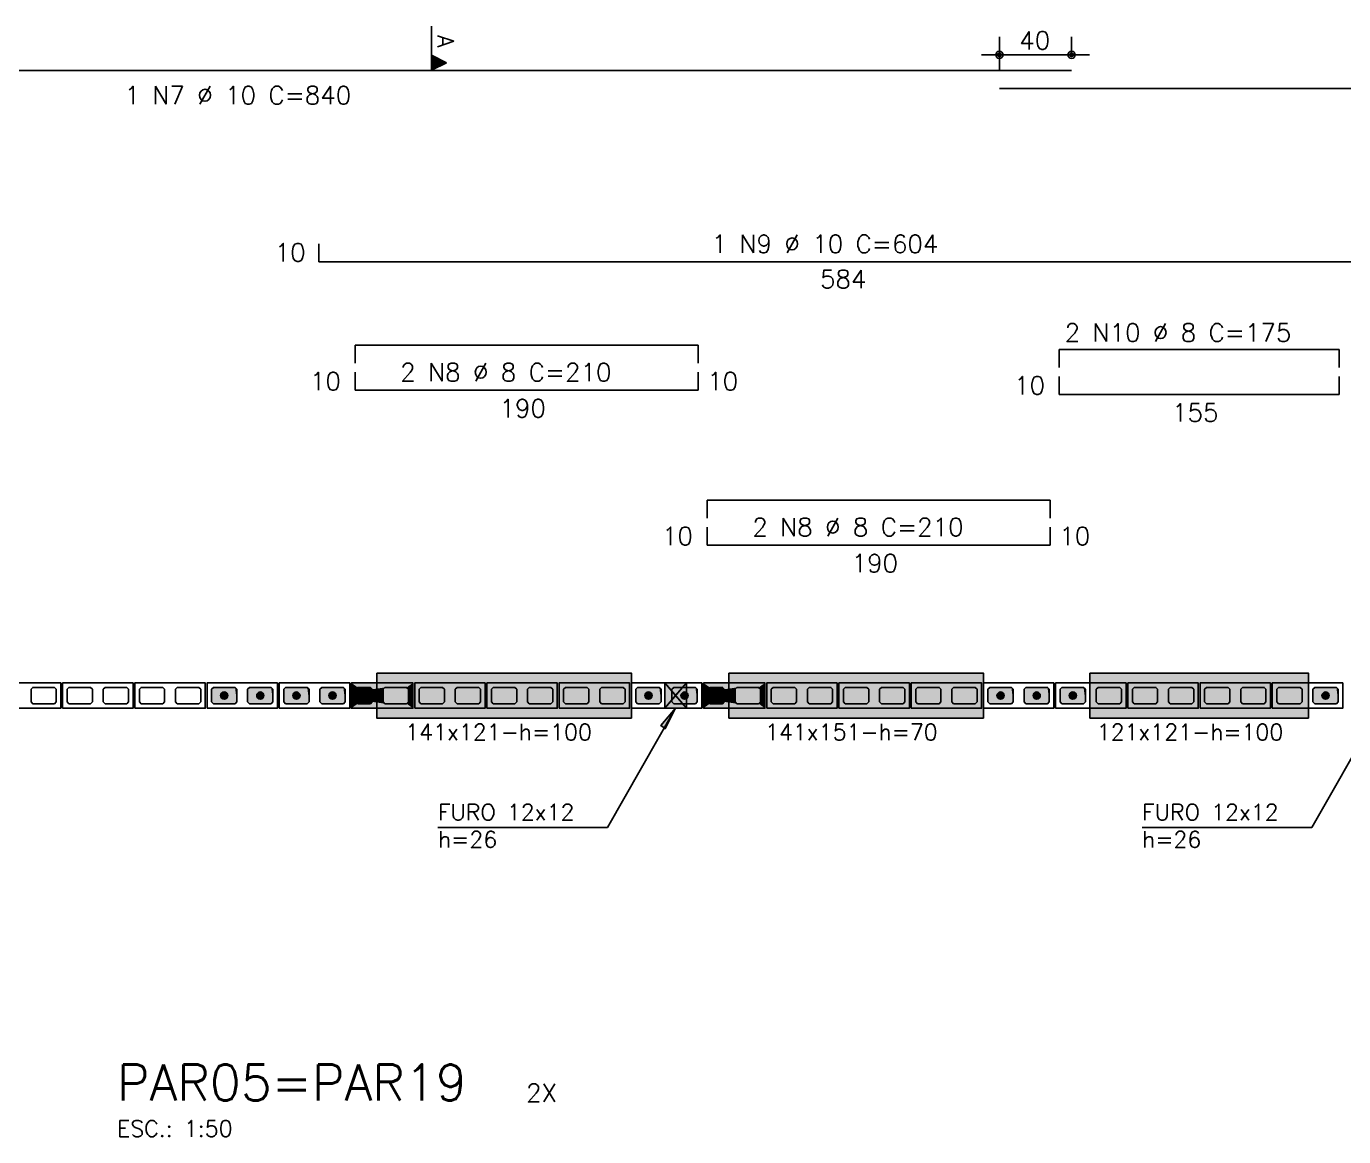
# Model space of a CAD drawing. Extents: x -1 to 122, y -1 to 61.
# Drawn here: x 22.16 to 36.75, y 35.77 to 48.07 of the extents above; entities that cross this region are included whole.
import ezdxf

# ---------------------------------------------------------------- set-up
doc = ezdxf.new("R2010")
doc.units = 0
doc.header["$MEASUREMENT"] = 0
for name, color, linetype in [('PENA_01', 1, 'CONTINUOUS'), ('PENA_02', 2, 'CONTINUOUS'), ('PENA_03', 3, 'CONTINUOUS'), ('PENA_05', 5, 'CONTINUOUS'), ('PENA_06', 6, 'CONTINUOUS'), ('PENA_09', 254, 'CONTINUOUS'), ('PENA_11', 252, 'CONTINUOUS'), ('PENA_21', 100, 'CONTINUOUS'), ('PENA_23', 50, 'CONTINUOUS')]:
    doc.layers.add(name, color=color, linetype=linetype)
doc.styles.get("Standard").update_dxf_attribs({"font": 'ROMANS.SHX'})

msp = doc.modelspace()

# ---------------------------------------------------------------- linework, layer by layer
at = {"layer": 'PENA_01', "linetype": 'Continuous'}
for p, q in [((32.939, 47.58), (32.939, 47.953)), ((33.739, 47.78), (33.739, 47.953)), ((32.739, 47.753), (33.939, 47.753))]:
    msp.add_line(p, q, dxfattribs=at)
for points in [[(22.212, 40.583), (22.232, 40.563), (22.472, 40.563), (22.492, 40.583), (22.492, 40.723), (22.472, 40.743), (22.232, 40.743), (22.212, 40.723), (22.212, 40.583)], [(22.612, 40.583), (22.632, 40.563), (22.872, 40.563), (22.892, 40.583), (22.892, 40.723), (22.872, 40.743), (22.632, 40.743), (22.612, 40.723), (22.612, 40.583)], [(23.012, 40.583), (23.032, 40.563), (23.272, 40.563), (23.292, 40.583), (23.292, 40.723), (23.272, 40.743), (23.032, 40.743), (23.012, 40.723), (23.012, 40.583)], [(23.412, 40.583), (23.432, 40.563), (23.672, 40.563), (23.692, 40.583), (23.692, 40.723), (23.672, 40.743), (23.432, 40.743), (23.412, 40.723), (23.412, 40.583)], [(23.812, 40.583), (23.832, 40.563), (24.072, 40.563), (24.092, 40.583), (24.092, 40.723), (24.072, 40.743), (23.832, 40.743), (23.812, 40.723), (23.812, 40.583)], [(24.212, 40.583), (24.232, 40.563), (24.472, 40.563), (24.492, 40.583), (24.492, 40.723), (24.472, 40.743), (24.232, 40.743), (24.212, 40.723), (24.212, 40.583)], [(24.612, 40.583), (24.632, 40.563), (24.872, 40.563), (24.892, 40.583), (24.892, 40.723), (24.872, 40.743), (24.632, 40.743), (24.612, 40.723), (24.612, 40.583)], [(25.012, 40.583), (25.032, 40.563), (25.272, 40.563), (25.292, 40.583), (25.292, 40.723), (25.272, 40.743), (25.032, 40.743), (25.012, 40.723), (25.012, 40.583)], [(25.412, 40.583), (25.432, 40.563), (25.672, 40.563), (25.692, 40.583), (25.692, 40.723), (25.672, 40.743), (25.432, 40.743), (25.412, 40.723), (25.412, 40.583)], [(25.832, 40.563), (25.972, 40.563), (25.992, 40.583), (25.992, 40.723), (25.972, 40.743), (25.832, 40.743), (25.812, 40.723), (25.812, 40.583), (25.832, 40.563)], [(26.132, 40.563), (26.372, 40.563), (26.392, 40.583), (26.392, 40.723), (26.372, 40.743), (26.132, 40.743), (26.112, 40.723), (26.112, 40.583), (26.132, 40.563)], [(26.512, 40.583), (26.532, 40.563), (26.772, 40.563), (26.792, 40.583), (26.792, 40.723), (26.772, 40.743), (26.532, 40.743), (26.512, 40.723), (26.512, 40.583)], [(26.912, 40.583), (26.932, 40.563), (27.172, 40.563), (27.192, 40.583), (27.192, 40.723), (27.172, 40.743), (26.932, 40.743), (26.912, 40.723), (26.912, 40.583)], [(27.312, 40.583), (27.332, 40.563), (27.572, 40.563), (27.592, 40.583), (27.592, 40.723), (27.572, 40.743), (27.332, 40.743), (27.312, 40.723), (27.312, 40.583)], [(27.712, 40.583), (27.732, 40.563), (27.972, 40.563), (27.992, 40.583), (27.992, 40.723), (27.972, 40.743), (27.732, 40.743), (27.712, 40.723), (27.712, 40.583)], [(28.112, 40.583), (28.132, 40.563), (28.372, 40.563), (28.392, 40.583), (28.392, 40.723), (28.372, 40.743), (28.132, 40.743), (28.112, 40.723), (28.112, 40.583)], [(28.512, 40.583), (28.532, 40.563), (28.772, 40.563), (28.792, 40.583), (28.792, 40.723), (28.772, 40.743), (28.532, 40.743), (28.512, 40.723), (28.512, 40.583)], [(28.912, 40.583), (28.932, 40.563), (29.172, 40.563), (29.192, 40.583), (29.192, 40.723), (29.172, 40.743), (28.932, 40.743), (28.912, 40.723), (28.912, 40.583)], [(29.312, 40.583), (29.332, 40.563), (29.572, 40.563), (29.592, 40.583), (29.592, 40.723), (29.572, 40.743), (29.332, 40.743), (29.312, 40.723), (29.312, 40.583)], [(29.732, 40.563), (29.872, 40.563), (29.892, 40.583), (29.892, 40.723), (29.872, 40.743), (29.732, 40.743), (29.712, 40.723), (29.712, 40.583), (29.732, 40.563)], [(30.032, 40.563), (30.272, 40.563), (30.292, 40.583), (30.292, 40.723), (30.272, 40.743), (30.032, 40.743), (30.012, 40.723), (30.012, 40.583), (30.032, 40.563)], [(30.412, 40.583), (30.432, 40.563), (30.672, 40.563), (30.692, 40.583), (30.692, 40.723), (30.672, 40.743), (30.432, 40.743), (30.412, 40.723), (30.412, 40.583)], [(30.812, 40.583), (30.832, 40.563), (31.072, 40.563), (31.092, 40.583), (31.092, 40.723), (31.072, 40.743), (30.832, 40.743), (30.812, 40.723), (30.812, 40.583)], [(31.212, 40.583), (31.232, 40.563), (31.472, 40.563), (31.492, 40.583), (31.492, 40.723), (31.472, 40.743), (31.232, 40.743), (31.212, 40.723), (31.212, 40.583)], [(31.612, 40.583), (31.632, 40.563), (31.872, 40.563), (31.892, 40.583), (31.892, 40.723), (31.872, 40.743), (31.632, 40.743), (31.612, 40.723), (31.612, 40.583)], [(32.012, 40.583), (32.032, 40.563), (32.272, 40.563), (32.292, 40.583), (32.292, 40.723), (32.272, 40.743), (32.032, 40.743), (32.012, 40.723), (32.012, 40.583)], [(32.412, 40.583), (32.432, 40.563), (32.672, 40.563), (32.692, 40.583), (32.692, 40.723), (32.672, 40.743), (32.432, 40.743), (32.412, 40.723), (32.412, 40.583)], [(32.812, 40.583), (32.832, 40.563), (33.072, 40.563), (33.092, 40.583), (33.092, 40.723), (33.072, 40.743), (32.832, 40.743), (32.812, 40.723), (32.812, 40.583)], [(33.212, 40.583), (33.232, 40.563), (33.472, 40.563), (33.492, 40.583), (33.492, 40.723), (33.472, 40.743), (33.232, 40.743), (33.212, 40.723), (33.212, 40.583)], [(33.612, 40.583), (33.632, 40.563), (33.872, 40.563), (33.892, 40.583), (33.892, 40.723), (33.872, 40.743), (33.632, 40.743), (33.612, 40.723), (33.612, 40.583)], [(34.012, 40.583), (34.032, 40.563), (34.272, 40.563), (34.292, 40.583), (34.292, 40.723), (34.272, 40.743), (34.032, 40.743), (34.012, 40.723), (34.012, 40.583)], [(34.412, 40.583), (34.432, 40.563), (34.672, 40.563), (34.692, 40.583), (34.692, 40.723), (34.672, 40.743), (34.432, 40.743), (34.412, 40.723), (34.412, 40.583)], [(34.812, 40.583), (34.832, 40.563), (35.072, 40.563), (35.092, 40.583), (35.092, 40.723), (35.072, 40.743), (34.832, 40.743), (34.812, 40.723), (34.812, 40.583)], [(35.212, 40.583), (35.232, 40.563), (35.472, 40.563), (35.492, 40.583), (35.492, 40.723), (35.472, 40.743), (35.232, 40.743), (35.212, 40.723), (35.212, 40.583)], [(35.612, 40.583), (35.632, 40.563), (35.872, 40.563), (35.892, 40.583), (35.892, 40.723), (35.872, 40.743), (35.632, 40.743), (35.612, 40.723), (35.612, 40.583)], [(36.012, 40.583), (36.032, 40.563), (36.272, 40.563), (36.292, 40.583), (36.292, 40.723), (36.272, 40.743), (36.032, 40.743), (36.012, 40.723), (36.012, 40.583)], [(36.412, 40.583), (36.432, 40.563), (36.672, 40.563), (36.692, 40.583), (36.692, 40.723), (36.672, 40.743), (36.432, 40.743), (36.412, 40.723), (36.412, 40.583)]]:
    msp.add_lwpolyline(points, dxfattribs=at)
at = {"layer": 'PENA_02', "linetype": 'Continuous'}
for points in [[(21.762, 40.513), (22.542, 40.513), (22.542, 40.793), (21.762, 40.793), (21.762, 40.513)], [(22.562, 40.513), (23.342, 40.513), (23.342, 40.793), (22.562, 40.793), (22.562, 40.513)], [(23.362, 40.513), (24.142, 40.513), (24.142, 40.793), (23.362, 40.793), (23.362, 40.513)], [(24.162, 40.513), (24.942, 40.513), (24.942, 40.793), (24.162, 40.793), (24.162, 40.513)], [(24.962, 40.513), (25.742, 40.513), (25.742, 40.793), (24.962, 40.793), (24.962, 40.513)], [(25.762, 40.513), (26.442, 40.513), (26.442, 40.793), (25.762, 40.793), (25.762, 40.513)], [(26.462, 40.513), (27.242, 40.513), (27.242, 40.793), (26.462, 40.793), (26.462, 40.513)], [(27.262, 40.513), (28.042, 40.513), (28.042, 40.793), (27.262, 40.793), (27.262, 40.513)], [(28.062, 40.513), (28.842, 40.513), (28.842, 40.793), (28.062, 40.793), (28.062, 40.513)], [(28.862, 40.513), (29.642, 40.513), (29.642, 40.793), (28.862, 40.793), (28.862, 40.513)], [(29.662, 40.513), (30.342, 40.513), (30.342, 40.793), (29.662, 40.793), (29.662, 40.513)], [(30.362, 40.513), (31.142, 40.513), (31.142, 40.793), (30.362, 40.793), (30.362, 40.513)], [(31.162, 40.513), (31.942, 40.513), (31.942, 40.793), (31.162, 40.793), (31.162, 40.513)], [(31.962, 40.513), (32.742, 40.513), (32.742, 40.793), (31.962, 40.793), (31.962, 40.513)], [(32.762, 40.513), (33.542, 40.513), (33.542, 40.793), (32.762, 40.793), (32.762, 40.513)], [(33.562, 40.513), (34.342, 40.513), (34.342, 40.793), (33.562, 40.793), (33.562, 40.513)], [(34.362, 40.513), (35.142, 40.513), (35.142, 40.793), (34.362, 40.793), (34.362, 40.513)], [(35.162, 40.513), (35.942, 40.513), (35.942, 40.793), (35.162, 40.793), (35.162, 40.513)], [(35.962, 40.513), (36.742, 40.513), (36.742, 40.793), (35.962, 40.793), (35.962, 40.513)]]:
    msp.add_lwpolyline(points, dxfattribs=at)
for centre, radius in [((32.939, 47.753), 0.04), ((32.939, 47.753), 0.02), ((33.739, 47.753), 0.04), ((33.739, 47.753), 0.02)]:
    msp.add_circle(centre, radius, dxfattribs=at)
at = {"layer": 'PENA_03', "linetype": 'Continuous'}
for p, q in [((26.647, 48.069), (26.647, 47.582)), ((26.648, 47.748), (26.648, 48.069)), ((26.813, 47.665), (26.648, 47.748)), ((26.648, 47.583), (26.648, 47.747)), ((26.812, 47.665), (26.648, 47.747)), ((26.66, 47.589), (26.66, 47.742)), ((26.673, 47.595), (26.673, 47.736)), ((26.685, 47.601), (26.685, 47.729)), ((26.698, 47.608), (26.698, 47.723)), ((26.711, 47.614), (26.711, 47.716)), ((26.647, 47.582), (26.813, 47.665)), ((26.648, 47.583), (26.812, 47.665)), ((26.724, 47.621), (26.724, 47.71)), ((26.736, 47.627), (26.736, 47.704)), ((26.749, 47.633), (26.749, 47.697)), ((26.762, 47.64), (26.762, 47.691)), ((26.775, 47.646), (26.775, 47.684)), ((26.788, 47.653), (26.788, 47.678)), ((26.8, 47.659), (26.8, 47.672)), ((33.739, 47.58), (33.739, 47.58)), ((32.939, 47.38), (32.939, 47.38)), ((29.232, 40.793), (29.472, 40.513)), ((29.472, 40.793), (29.232, 40.513)), ((29.473, 40.793), (29.233, 40.513)), ((29.473, 40.512), (29.233, 40.793)), ((29.233, 40.793), (29.473, 40.513)), ((29.473, 40.793), (29.233, 40.513)), ((28.599, 39.19), (29.353, 40.512)), ((36.399, 39.19), (37.153, 40.512)), ((28.599, 39.19), (26.72, 39.19)), ((36.399, 39.19), (34.52, 39.19))]:
    msp.add_line(p, q, dxfattribs=at)
for points in [[(24.492, 40.583), (24.472, 40.563), (24.232, 40.563), (24.212, 40.583), (24.212, 40.723), (24.232, 40.743), (24.472, 40.743), (24.492, 40.723), (24.492, 40.583)], [(24.892, 40.583), (24.872, 40.563), (24.632, 40.563), (24.612, 40.583), (24.612, 40.723), (24.632, 40.743), (24.872, 40.743), (24.892, 40.723), (24.892, 40.583)], [(25.292, 40.583), (25.272, 40.563), (25.032, 40.563), (25.012, 40.583), (25.012, 40.723), (25.032, 40.743), (25.272, 40.743), (25.292, 40.723), (25.292, 40.583)], [(25.692, 40.583), (25.672, 40.563), (25.432, 40.563), (25.412, 40.583), (25.412, 40.723), (25.432, 40.743), (25.672, 40.743), (25.692, 40.723), (25.692, 40.583)], [(25.972, 40.743), (25.992, 40.723), (25.992, 40.583), (25.972, 40.563), (25.832, 40.563), (25.812, 40.583), (25.812, 40.723), (25.832, 40.743), (25.972, 40.743)], [(29.192, 40.583), (29.172, 40.563), (28.932, 40.563), (28.912, 40.583), (28.912, 40.723), (28.932, 40.743), (29.172, 40.743), (29.192, 40.723), (29.192, 40.583)], [(29.232, 40.793), (29.472, 40.793), (29.472, 40.513), (29.232, 40.513), (29.232, 40.793)], [(29.233, 40.793), (29.473, 40.793), (29.473, 40.512), (29.233, 40.512), (29.233, 40.793)], [(29.233, 40.793), (29.473, 40.793), (29.473, 40.513), (29.233, 40.513), (29.233, 40.793)], [(29.592, 40.583), (29.572, 40.563), (29.332, 40.563), (29.312, 40.583), (29.312, 40.723), (29.332, 40.743), (29.572, 40.743), (29.592, 40.723), (29.592, 40.583)], [(29.872, 40.743), (29.892, 40.723), (29.892, 40.583), (29.872, 40.563), (29.732, 40.563), (29.712, 40.583), (29.712, 40.723), (29.732, 40.743), (29.872, 40.743)], [(33.092, 40.583), (33.072, 40.563), (32.832, 40.563), (32.812, 40.583), (32.812, 40.723), (32.832, 40.743), (33.072, 40.743), (33.092, 40.723), (33.092, 40.583)], [(33.492, 40.583), (33.472, 40.563), (33.232, 40.563), (33.212, 40.583), (33.212, 40.723), (33.232, 40.743), (33.472, 40.743), (33.492, 40.723), (33.492, 40.583)], [(33.892, 40.583), (33.872, 40.563), (33.632, 40.563), (33.612, 40.583), (33.612, 40.723), (33.632, 40.743), (33.872, 40.743), (33.892, 40.723), (33.892, 40.583)], [(36.692, 40.583), (36.672, 40.563), (36.432, 40.563), (36.412, 40.583), (36.412, 40.723), (36.432, 40.743), (36.672, 40.743), (36.692, 40.723), (36.692, 40.583)], [(29.353, 40.512), (29.238, 40.288), (29.189, 40.321), (29.353, 40.512)]]:
    msp.add_lwpolyline(points, dxfattribs=at)
for centre in [(24.352, 40.653), (24.752, 40.653), (25.152, 40.653), (25.552, 40.653), (25.902, 40.653), (29.052, 40.653), (29.452, 40.653), (29.802, 40.653), (32.952, 40.653), (33.352, 40.653), (33.752, 40.653), (36.552, 40.653)]:
    msp.add_circle(centre, 0.04, dxfattribs=at)
for points in [[(24.392, 40.653), (24.332, 40.688), (24.315, 40.667)], [(24.392, 40.653), (24.315, 40.667), (24.315, 40.639)], [(24.392, 40.653), (24.315, 40.639), (24.332, 40.618)], [(24.392, 40.653), (24.359, 40.692), (24.332, 40.688)], [(24.392, 40.653), (24.332, 40.618), (24.359, 40.614)], [(24.392, 40.653), (24.383, 40.679), (24.359, 40.692)], [(24.392, 40.653), (24.359, 40.614), (24.383, 40.627)], [(24.392, 40.653), (24.383, 40.627), (24.392, 40.653)], [(24.792, 40.653), (24.732, 40.688), (24.715, 40.667)], [(24.792, 40.653), (24.715, 40.667), (24.715, 40.639)], [(24.792, 40.653), (24.715, 40.639), (24.732, 40.618)], [(24.792, 40.653), (24.759, 40.692), (24.732, 40.688)], [(24.792, 40.653), (24.732, 40.618), (24.759, 40.614)], [(24.792, 40.653), (24.783, 40.679), (24.759, 40.692)], [(24.792, 40.653), (24.759, 40.614), (24.783, 40.627)], [(24.792, 40.653), (24.783, 40.627), (24.792, 40.653)], [(25.192, 40.653), (25.132, 40.688), (25.115, 40.667)], [(25.192, 40.653), (25.115, 40.667), (25.115, 40.639)], [(25.192, 40.653), (25.115, 40.639), (25.132, 40.618)], [(25.192, 40.653), (25.159, 40.692), (25.132, 40.688)], [(25.192, 40.653), (25.132, 40.618), (25.159, 40.614)], [(25.192, 40.653), (25.183, 40.679), (25.159, 40.692)], [(25.192, 40.653), (25.159, 40.614), (25.183, 40.627)], [(25.192, 40.653), (25.183, 40.627), (25.192, 40.653)], [(25.592, 40.653), (25.532, 40.688), (25.515, 40.667)], [(25.592, 40.653), (25.515, 40.667), (25.515, 40.639)], [(25.592, 40.653), (25.515, 40.639), (25.532, 40.618)], [(25.592, 40.653), (25.559, 40.692), (25.532, 40.688)], [(25.592, 40.653), (25.532, 40.618), (25.559, 40.614)], [(25.592, 40.653), (25.583, 40.679), (25.559, 40.692)], [(25.592, 40.653), (25.559, 40.614), (25.583, 40.627)], [(25.592, 40.653), (25.583, 40.627), (25.592, 40.653)], [(25.942, 40.653), (25.882, 40.688), (25.865, 40.667)], [(25.942, 40.653), (25.865, 40.667), (25.865, 40.639)], [(25.942, 40.653), (25.865, 40.639), (25.882, 40.618)], [(25.942, 40.653), (25.909, 40.692), (25.882, 40.688)], [(25.942, 40.653), (25.882, 40.618), (25.909, 40.614)], [(25.942, 40.653), (25.933, 40.679), (25.909, 40.692)], [(25.942, 40.653), (25.909, 40.614), (25.933, 40.627)], [(25.942, 40.653), (25.933, 40.627), (25.942, 40.653)], [(29.092, 40.653), (29.032, 40.688), (29.015, 40.667)], [(29.092, 40.653), (29.015, 40.667), (29.015, 40.639)], [(29.092, 40.653), (29.015, 40.639), (29.032, 40.618)], [(29.092, 40.653), (29.059, 40.692), (29.032, 40.688)], [(29.092, 40.653), (29.032, 40.618), (29.059, 40.614)], [(29.092, 40.653), (29.083, 40.679), (29.059, 40.692)], [(29.092, 40.653), (29.059, 40.614), (29.083, 40.627)], [(29.092, 40.653), (29.083, 40.627), (29.092, 40.653)], [(29.492, 40.653), (29.432, 40.688), (29.415, 40.667)], [(29.492, 40.653), (29.415, 40.667), (29.415, 40.639)], [(29.492, 40.653), (29.415, 40.639), (29.432, 40.618)], [(29.492, 40.653), (29.459, 40.692), (29.432, 40.688)], [(29.492, 40.653), (29.432, 40.618), (29.459, 40.614)], [(29.492, 40.653), (29.483, 40.679), (29.459, 40.692)], [(29.492, 40.653), (29.459, 40.614), (29.483, 40.627)], [(29.492, 40.653), (29.483, 40.627), (29.492, 40.653)], [(29.842, 40.653), (29.782, 40.688), (29.765, 40.667)], [(29.842, 40.653), (29.765, 40.667), (29.765, 40.639)], [(29.842, 40.653), (29.765, 40.639), (29.782, 40.618)], [(29.842, 40.653), (29.809, 40.692), (29.782, 40.688)], [(29.842, 40.653), (29.782, 40.618), (29.809, 40.614)], [(29.842, 40.653), (29.833, 40.679), (29.809, 40.692)], [(29.842, 40.653), (29.809, 40.614), (29.833, 40.627)], [(29.842, 40.653), (29.833, 40.627), (29.842, 40.653)], [(32.992, 40.653), (32.932, 40.688), (32.915, 40.667)], [(32.992, 40.653), (32.915, 40.667), (32.915, 40.639)], [(32.992, 40.653), (32.915, 40.639), (32.932, 40.618)], [(32.992, 40.653), (32.959, 40.692), (32.932, 40.688)], [(32.992, 40.653), (32.932, 40.618), (32.959, 40.614)], [(32.992, 40.653), (32.983, 40.679), (32.959, 40.692)], [(32.992, 40.653), (32.959, 40.614), (32.983, 40.627)], [(32.992, 40.653), (32.983, 40.627), (32.992, 40.653)], [(33.392, 40.653), (33.332, 40.688), (33.315, 40.667)], [(33.392, 40.653), (33.315, 40.667), (33.315, 40.639)], [(33.392, 40.653), (33.315, 40.639), (33.332, 40.618)], [(33.392, 40.653), (33.359, 40.692), (33.332, 40.688)], [(33.392, 40.653), (33.332, 40.618), (33.359, 40.614)], [(33.392, 40.653), (33.383, 40.679), (33.359, 40.692)], [(33.392, 40.653), (33.359, 40.614), (33.383, 40.627)], [(33.392, 40.653), (33.383, 40.627), (33.392, 40.653)], [(33.792, 40.653), (33.732, 40.688), (33.715, 40.667)], [(33.792, 40.653), (33.715, 40.667), (33.715, 40.639)], [(33.792, 40.653), (33.715, 40.639), (33.732, 40.618)], [(33.792, 40.653), (33.759, 40.692), (33.732, 40.688)], [(33.792, 40.653), (33.732, 40.618), (33.759, 40.614)], [(33.792, 40.653), (33.783, 40.679), (33.759, 40.692)], [(33.792, 40.653), (33.759, 40.614), (33.783, 40.627)], [(33.792, 40.653), (33.783, 40.627), (33.792, 40.653)], [(36.592, 40.653), (36.532, 40.688), (36.515, 40.667)], [(36.592, 40.653), (36.515, 40.667), (36.515, 40.639)], [(36.592, 40.653), (36.515, 40.639), (36.532, 40.618)], [(36.592, 40.653), (36.559, 40.692), (36.532, 40.688)], [(36.592, 40.653), (36.532, 40.618), (36.559, 40.614)], [(36.592, 40.653), (36.583, 40.679), (36.559, 40.692)], [(36.592, 40.653), (36.559, 40.614), (36.583, 40.627)], [(36.592, 40.653), (36.583, 40.627), (36.592, 40.653)], [(29.353, 40.512), (29.238, 40.288), (29.189, 40.321)], [(29.353, 40.512), (29.189, 40.321), (29.353, 40.512)]]:
    msp.add_solid(points, dxfattribs=at)
at = {"layer": 'PENA_05', "linetype": 'Continuous'}
for p, q in [((33.739, 47.58), (16.942, 47.58)), ((49.742, 47.38), (32.939, 47.38)), ((25.402, 45.658), (25.402, 45.458)), ((25.402, 45.458), (37.102, 45.458)), ((25.802, 44.336), (25.802, 44.536)), ((25.802, 44.536), (29.602, 44.536)), ((29.602, 44.536), (29.602, 44.336)), ((33.602, 44.289), (33.602, 44.489)), ((33.602, 44.489), (36.702, 44.489)), ((36.702, 44.489), (36.702, 44.289)), ((25.802, 44.236), (25.802, 44.036)), ((29.602, 44.036), (29.602, 44.236)), ((33.602, 44.189), (33.602, 43.989)), ((36.702, 43.989), (36.702, 44.189)), ((25.802, 44.036), (29.602, 44.036)), ((33.602, 43.989), (36.702, 43.989)), ((29.702, 42.62), (29.702, 42.82)), ((29.702, 42.82), (33.502, 42.82)), ((33.502, 42.82), (33.502, 42.62)), ((29.702, 42.52), (29.702, 42.32)), ((33.502, 42.32), (33.502, 42.52)), ((29.702, 42.32), (33.502, 42.32))]:
    msp.add_line(p, q, dxfattribs=at)
at = {"layer": 'PENA_09', "linetype": 'Continuous'}
for points in [[(29.352, 40.653), (29.473, 40.793), (29.233, 40.793), (29.352, 40.653)], [(29.233, 40.513), (29.352, 40.653), (29.233, 40.793), (29.233, 40.513)], [(29.473, 40.512), (29.473, 40.793), (29.352, 40.653), (29.473, 40.512)], [(29.352, 40.653), (29.233, 40.513), (29.233, 40.512), (29.473, 40.512), (29.352, 40.653)]]:
    msp.add_lwpolyline(points, dxfattribs=at)
for points in [[(29.352, 40.653), (29.473, 40.793), (29.233, 40.793)], [(29.352, 40.653), (29.233, 40.793), (29.352, 40.653)], [(29.233, 40.513), (29.352, 40.653), (29.233, 40.793)], [(29.233, 40.513), (29.233, 40.793), (29.233, 40.513)], [(29.473, 40.512), (29.473, 40.793), (29.352, 40.653)], [(29.352, 40.653), (29.233, 40.513), (29.233, 40.513)], [(29.352, 40.653), (29.233, 40.513), (29.473, 40.512)], [(29.473, 40.512), (29.352, 40.653), (29.473, 40.512)], [(29.352, 40.653), (29.473, 40.512), (29.352, 40.653)]]:
    msp.add_solid(points, dxfattribs=at)
at = {"layer": 'PENA_11', "linetype": 'Continuous'}
for points in [[(24.492, 40.583), (24.212, 40.723), (24.232, 40.743)], [(24.492, 40.583), (24.212, 40.583), (24.212, 40.723)], [(24.492, 40.583), (24.232, 40.743), (24.472, 40.743)], [(24.492, 40.583), (24.472, 40.743), (24.492, 40.723)], [(24.492, 40.583), (24.492, 40.723), (24.492, 40.583)], [(24.892, 40.583), (24.612, 40.723), (24.632, 40.743)], [(24.892, 40.583), (24.612, 40.583), (24.612, 40.723)], [(24.892, 40.583), (24.632, 40.743), (24.872, 40.743)], [(24.892, 40.583), (24.872, 40.743), (24.892, 40.723)], [(24.892, 40.583), (24.892, 40.723), (24.892, 40.583)], [(25.292, 40.583), (25.012, 40.723), (25.032, 40.743)], [(25.292, 40.583), (25.012, 40.583), (25.012, 40.723)], [(25.292, 40.583), (25.032, 40.743), (25.272, 40.743)], [(25.292, 40.583), (25.272, 40.743), (25.292, 40.723)], [(25.292, 40.583), (25.292, 40.723), (25.292, 40.583)], [(25.692, 40.583), (25.412, 40.723), (25.432, 40.743)], [(25.692, 40.583), (25.412, 40.583), (25.412, 40.723)], [(25.692, 40.583), (25.432, 40.743), (25.672, 40.743)], [(25.692, 40.583), (25.672, 40.743), (25.692, 40.723)], [(25.692, 40.583), (25.692, 40.723), (25.692, 40.583)], [(25.972, 40.743), (25.832, 40.563), (25.812, 40.583)], [(25.972, 40.743), (25.812, 40.583), (25.812, 40.723)], [(25.972, 40.743), (25.812, 40.723), (25.832, 40.743)], [(25.972, 40.743), (25.972, 40.563), (25.832, 40.563)], [(25.972, 40.743), (25.832, 40.743), (25.972, 40.743)], [(25.972, 40.743), (25.992, 40.723), (25.992, 40.583)], [(25.972, 40.743), (25.992, 40.583), (25.972, 40.563)], [(29.192, 40.583), (28.912, 40.723), (28.932, 40.743)], [(29.192, 40.583), (28.912, 40.583), (28.912, 40.723)], [(29.192, 40.583), (28.932, 40.743), (29.172, 40.743)], [(29.192, 40.583), (29.172, 40.743), (29.192, 40.723)], [(29.192, 40.583), (29.192, 40.723), (29.192, 40.583)], [(29.592, 40.583), (29.312, 40.723), (29.332, 40.743)], [(29.592, 40.583), (29.312, 40.583), (29.312, 40.723)], [(29.592, 40.583), (29.332, 40.743), (29.572, 40.743)], [(29.592, 40.583), (29.572, 40.743), (29.592, 40.723)], [(29.592, 40.583), (29.592, 40.723), (29.592, 40.583)], [(29.872, 40.743), (29.732, 40.563), (29.712, 40.583)], [(29.872, 40.743), (29.712, 40.583), (29.712, 40.723)], [(29.872, 40.743), (29.712, 40.723), (29.732, 40.743)], [(29.872, 40.743), (29.872, 40.563), (29.732, 40.563)], [(29.872, 40.743), (29.732, 40.743), (29.872, 40.743)], [(29.872, 40.743), (29.892, 40.723), (29.892, 40.583)], [(29.872, 40.743), (29.892, 40.583), (29.872, 40.563)], [(33.092, 40.583), (32.812, 40.723), (32.832, 40.743)], [(33.092, 40.583), (32.812, 40.583), (32.812, 40.723)], [(33.092, 40.583), (32.832, 40.743), (33.072, 40.743)], [(33.092, 40.583), (33.072, 40.743), (33.092, 40.723)], [(33.092, 40.583), (33.092, 40.723), (33.092, 40.583)], [(33.492, 40.583), (33.212, 40.723), (33.232, 40.743)], [(33.492, 40.583), (33.212, 40.583), (33.212, 40.723)], [(33.492, 40.583), (33.232, 40.743), (33.472, 40.743)], [(33.492, 40.583), (33.472, 40.743), (33.492, 40.723)], [(33.492, 40.583), (33.492, 40.723), (33.492, 40.583)], [(33.892, 40.583), (33.612, 40.723), (33.632, 40.743)], [(33.892, 40.583), (33.612, 40.583), (33.612, 40.723)], [(33.892, 40.583), (33.632, 40.743), (33.872, 40.743)], [(33.892, 40.583), (33.872, 40.743), (33.892, 40.723)], [(33.892, 40.583), (33.892, 40.723), (33.892, 40.583)], [(36.692, 40.583), (36.412, 40.723), (36.432, 40.743)], [(36.692, 40.583), (36.412, 40.583), (36.412, 40.723)], [(36.692, 40.583), (36.432, 40.743), (36.672, 40.743)], [(36.692, 40.583), (36.672, 40.743), (36.692, 40.723)], [(36.692, 40.583), (36.692, 40.723), (36.692, 40.583)], [(24.492, 40.583), (24.232, 40.563), (24.212, 40.583)], [(24.492, 40.583), (24.472, 40.563), (24.232, 40.563)], [(24.892, 40.583), (24.632, 40.563), (24.612, 40.583)], [(24.892, 40.583), (24.872, 40.563), (24.632, 40.563)], [(25.292, 40.583), (25.032, 40.563), (25.012, 40.583)], [(25.292, 40.583), (25.272, 40.563), (25.032, 40.563)], [(25.692, 40.583), (25.432, 40.563), (25.412, 40.583)], [(25.692, 40.583), (25.672, 40.563), (25.432, 40.563)], [(29.192, 40.583), (28.932, 40.563), (28.912, 40.583)], [(29.192, 40.583), (29.172, 40.563), (28.932, 40.563)], [(29.592, 40.583), (29.332, 40.563), (29.312, 40.583)], [(29.592, 40.583), (29.572, 40.563), (29.332, 40.563)], [(33.092, 40.583), (32.832, 40.563), (32.812, 40.583)], [(33.092, 40.583), (33.072, 40.563), (32.832, 40.563)], [(33.492, 40.583), (33.232, 40.563), (33.212, 40.583)], [(33.492, 40.583), (33.472, 40.563), (33.232, 40.563)], [(33.892, 40.583), (33.632, 40.563), (33.612, 40.583)], [(33.892, 40.583), (33.872, 40.563), (33.632, 40.563)], [(36.692, 40.583), (36.432, 40.563), (36.412, 40.583)], [(36.692, 40.583), (36.672, 40.563), (36.432, 40.563)]]:
    msp.add_solid(points, dxfattribs=at)
at = {"layer": 'PENA_21', "linetype": 'Continuous'}
for points in [[(25.762, 40.653), (25.812, 40.653), (25.812, 40.723), (25.832, 40.743), (25.972, 40.743), (25.992, 40.723), (25.992, 40.653), (26.112, 40.653), (26.112, 40.723), (26.132, 40.743), (26.372, 40.743), (26.392, 40.723), (26.392, 40.653), (26.442, 40.653), (26.442, 40.793), (25.762, 40.793), (25.762, 40.653)], [(29.662, 40.653), (29.712, 40.653), (29.712, 40.723), (29.732, 40.743), (29.872, 40.743), (29.892, 40.723), (29.892, 40.653), (30.012, 40.653), (30.012, 40.723), (30.032, 40.743), (30.272, 40.743), (30.292, 40.723), (30.292, 40.653), (30.342, 40.653), (30.342, 40.793), (29.662, 40.793), (29.662, 40.653)], [(25.762, 40.653), (25.812, 40.653), (25.812, 40.583), (25.832, 40.563), (25.972, 40.563), (25.992, 40.583), (25.992, 40.653), (26.112, 40.653), (26.112, 40.583), (26.132, 40.563), (26.372, 40.563), (26.392, 40.583), (26.392, 40.653), (26.442, 40.653), (26.442, 40.513), (25.762, 40.513), (25.762, 40.653)], [(29.662, 40.653), (29.712, 40.653), (29.712, 40.583), (29.732, 40.563), (29.872, 40.563), (29.892, 40.583), (29.892, 40.653), (30.012, 40.653), (30.012, 40.583), (30.032, 40.563), (30.272, 40.563), (30.292, 40.583), (30.292, 40.653), (30.342, 40.653), (30.342, 40.513), (29.662, 40.513), (29.662, 40.653)]]:
    msp.add_lwpolyline(points, dxfattribs=at)
for points in [[(26.442, 40.793), (25.762, 40.793), (25.832, 40.743)], [(25.762, 40.793), (25.762, 40.653), (25.812, 40.653)], [(25.762, 40.793), (25.812, 40.653), (25.812, 40.723)], [(25.762, 40.793), (25.812, 40.723), (25.832, 40.743)], [(26.442, 40.793), (25.832, 40.743), (25.972, 40.743)], [(26.442, 40.793), (25.972, 40.743), (25.992, 40.723)], [(26.442, 40.793), (25.992, 40.723), (26.132, 40.743)], [(25.992, 40.723), (26.112, 40.723), (26.132, 40.743)], [(25.992, 40.723), (25.992, 40.653), (26.112, 40.653)], [(25.992, 40.723), (26.112, 40.653), (26.112, 40.723)], [(26.442, 40.793), (26.132, 40.743), (26.372, 40.743)], [(26.442, 40.793), (26.372, 40.743), (26.392, 40.723)], [(26.442, 40.793), (26.392, 40.723), (26.442, 40.653)], [(26.442, 40.653), (26.392, 40.723), (26.392, 40.653)], [(30.342, 40.793), (29.662, 40.793), (29.732, 40.743)], [(29.662, 40.793), (29.662, 40.653), (29.712, 40.653)], [(29.662, 40.793), (29.712, 40.653), (29.712, 40.723)], [(29.662, 40.793), (29.712, 40.723), (29.732, 40.743)], [(30.342, 40.793), (29.732, 40.743), (29.872, 40.743)], [(30.342, 40.793), (29.872, 40.743), (29.892, 40.723)], [(30.342, 40.793), (29.892, 40.723), (30.032, 40.743)], [(29.892, 40.723), (30.012, 40.723), (30.032, 40.743)], [(29.892, 40.723), (29.892, 40.653), (30.012, 40.653)], [(29.892, 40.723), (30.012, 40.653), (30.012, 40.723)], [(30.342, 40.793), (30.032, 40.743), (30.272, 40.743)], [(30.342, 40.793), (30.272, 40.743), (30.292, 40.723)], [(30.342, 40.793), (30.292, 40.723), (30.342, 40.653)], [(30.342, 40.653), (30.292, 40.723), (30.292, 40.653)], [(25.762, 40.513), (25.762, 40.653), (25.812, 40.653)], [(25.762, 40.513), (25.812, 40.653), (25.812, 40.583)], [(25.762, 40.513), (25.812, 40.583), (25.832, 40.563)], [(26.442, 40.513), (25.972, 40.563), (25.992, 40.583)], [(25.992, 40.583), (25.992, 40.653), (26.112, 40.653)], [(25.992, 40.583), (26.112, 40.653), (26.112, 40.583)], [(26.442, 40.513), (25.992, 40.583), (26.132, 40.563)], [(25.992, 40.583), (26.112, 40.583), (26.132, 40.563)], [(26.442, 40.513), (26.372, 40.563), (26.392, 40.583)], [(26.442, 40.513), (26.392, 40.583), (26.442, 40.653)], [(26.442, 40.653), (26.392, 40.583), (26.392, 40.653)], [(29.662, 40.513), (29.662, 40.653), (29.712, 40.653)], [(29.662, 40.513), (29.712, 40.653), (29.712, 40.583)], [(29.662, 40.513), (29.712, 40.583), (29.732, 40.563)], [(30.342, 40.513), (29.872, 40.563), (29.892, 40.583)], [(29.892, 40.583), (29.892, 40.653), (30.012, 40.653)], [(29.892, 40.583), (30.012, 40.653), (30.012, 40.583)], [(30.342, 40.513), (29.892, 40.583), (30.032, 40.563)], [(29.892, 40.583), (30.012, 40.583), (30.032, 40.563)], [(30.342, 40.513), (30.272, 40.563), (30.292, 40.583)], [(30.342, 40.513), (30.292, 40.583), (30.342, 40.653)], [(30.342, 40.653), (30.292, 40.583), (30.292, 40.653)], [(26.442, 40.513), (25.762, 40.513), (25.832, 40.563)], [(26.442, 40.513), (25.832, 40.563), (25.972, 40.563)], [(26.442, 40.513), (26.132, 40.563), (26.372, 40.563)], [(30.342, 40.513), (29.662, 40.513), (29.732, 40.563)], [(30.342, 40.513), (29.732, 40.563), (29.872, 40.563)], [(30.342, 40.513), (30.032, 40.563), (30.272, 40.563)]]:
    msp.add_solid(points, dxfattribs=at)
at = {"layer": 'PENA_23', "linetype": 'Continuous'}
for points in [[(26.042, 40.903), (28.862, 40.903), (28.862, 40.403), (26.042, 40.403), (26.042, 40.903)], [(26.042, 40.903), (28.862, 40.903), (28.862, 40.403), (26.042, 40.403), (26.042, 40.903)], [(29.942, 40.903), (32.762, 40.903), (32.762, 40.403), (29.942, 40.403), (29.942, 40.903)], [(29.942, 40.903), (32.762, 40.903), (32.762, 40.403), (29.942, 40.403), (29.942, 40.903)], [(33.942, 40.903), (36.362, 40.903), (36.362, 40.403), (33.942, 40.403), (33.942, 40.903)], [(33.942, 40.903), (36.362, 40.903), (36.362, 40.403), (33.942, 40.403), (33.942, 40.903)]]:
    msp.add_lwpolyline(points, dxfattribs=at)
for points in [[(26.042, 40.903), (28.862, 40.903), (28.862, 40.403)], [(26.042, 40.903), (28.862, 40.403), (26.042, 40.403)], [(26.042, 40.903), (26.042, 40.403), (26.042, 40.903)], [(26.042, 40.903), (28.862, 40.903), (28.862, 40.403)], [(26.042, 40.903), (28.862, 40.403), (26.042, 40.403)], [(26.042, 40.903), (26.042, 40.403), (26.042, 40.903)], [(29.942, 40.903), (32.762, 40.903), (32.762, 40.403)], [(29.942, 40.903), (32.762, 40.403), (29.942, 40.403)], [(29.942, 40.903), (29.942, 40.403), (29.942, 40.903)], [(29.942, 40.903), (32.762, 40.903), (32.762, 40.403)], [(29.942, 40.903), (32.762, 40.403), (29.942, 40.403)], [(29.942, 40.903), (29.942, 40.403), (29.942, 40.903)], [(33.942, 40.903), (36.362, 40.903), (36.362, 40.403)], [(33.942, 40.903), (36.362, 40.403), (33.942, 40.403)], [(33.942, 40.903), (33.942, 40.403), (33.942, 40.903)], [(33.942, 40.903), (36.362, 40.903), (36.362, 40.403)], [(33.942, 40.903), (36.362, 40.403), (33.942, 40.403)], [(33.942, 40.903), (33.942, 40.403), (33.942, 40.903)]]:
    msp.add_solid(points, dxfattribs=at)

# ---------------------------------------------------------------- texts
at = {"layer": 'PENA_02', "linetype": 'Continuous'}
msp.add_text('2X', height=0.2, dxfattribs=at).set_placement((27.696, 36.151))
at = {"layer": 'PENA_03', "linetype": 'Continuous'}
for s, height, p in [('40', 0.2, (33.159, 47.813)), ('1 N7 %%c 10 C=840', 0.2, (23.248, 47.205)), ('1 N9 %%c 10 C=604', 0.2, (29.752, 45.558)), ('10', 0.2, (24.912, 45.463)), ('584', 0.2, (30.952, 45.168)), ('2 N10 %%c 8 C=175', 0.2, (33.662, 44.575)), ('10', 0.2, (25.302, 44.036)), ('2 N8 %%c 8 C=210', 0.2, (26.302, 44.136)), ('10', 0.2, (29.702, 44.036)), ('10', 0.2, (33.102, 43.989)), ('190', 0.2, (27.402, 43.736)), ('155', 0.2, (34.852, 43.689)), ('2 N8 %%c 8 C=210', 0.2, (30.202, 42.42)), ('10', 0.2, (29.202, 42.32)), ('10', 0.2, (33.602, 42.32)), ('190', 0.2, (31.302, 42.02)), ('141x121-h=100', 0.18, (26.358, 40.159)), ('141x151-h=70', 0.18, (30.343, 40.159)), ('121x121-h=100', 0.18, (34.017, 40.159)), ('FURO 12x12', 0.18, (26.72, 39.271)), ('FURO 12x12', 0.18, (34.52, 39.271)), ('h=26', 0.18, (26.72, 38.969)), ('h=26', 0.18, (34.52, 38.969)), ('ESC.: 1:50', 0.18, (23.165, 35.765))]:
    msp.add_text(s, height=height, dxfattribs=at).set_placement(p)
msp.add_text('A', height=0.18, rotation=270, dxfattribs=at).set_placement((26.714, 47.972))
at = {"layer": 'PENA_06', "linetype": 'Continuous'}
msp.add_text('PAR05=PAR19', height=0.4, dxfattribs=at).set_placement((23.165, 36.165))

doc.saveas('drawing.dxf')
